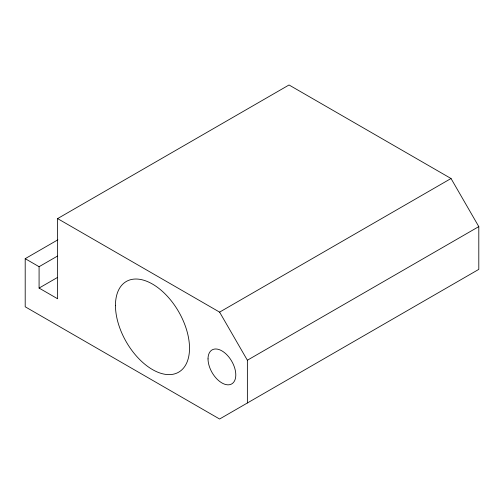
<?xml version="1.0" encoding="UTF-8"?>
<svg xmlns="http://www.w3.org/2000/svg" width="504" height="504" viewBox="0 0 504 504"><rect width="100%" height="100%" fill="white"/><g stroke="black" fill="none" stroke-linecap="round" stroke-linejoin="round"><path stroke-width="0.76" d="M57.462 256.089L39.085 266.698L39.085 288.074L57.601 298.765L57.601 218.597L289.031 84.981L451.03 178.511L478.8 226.611L478.8 269.369L219.599 419.019L25.2 306.785L25.2 258.678L57.872 239.816M39.085 288.074L57.601 277.389M57.601 218.597L219.599 312.127L451.03 178.511M247.369 402.986L247.369 360.228L478.8 226.611M25.2 258.678L39.085 266.698M219.599 312.127L247.369 360.228M115.46 305.443A52.366 30.234 60 0 0 171.001 374.541A52.366 30.234 60 0 0 171.001 300.485A52.366 30.234 60 0 0 115.46 305.443M208.026 358.892A19.637 11.34 60 0 0 228.86 384.804A19.637 11.34 60 0 0 228.86 357.034A19.637 11.34 60 0 0 208.026 358.892"/></g></svg>
